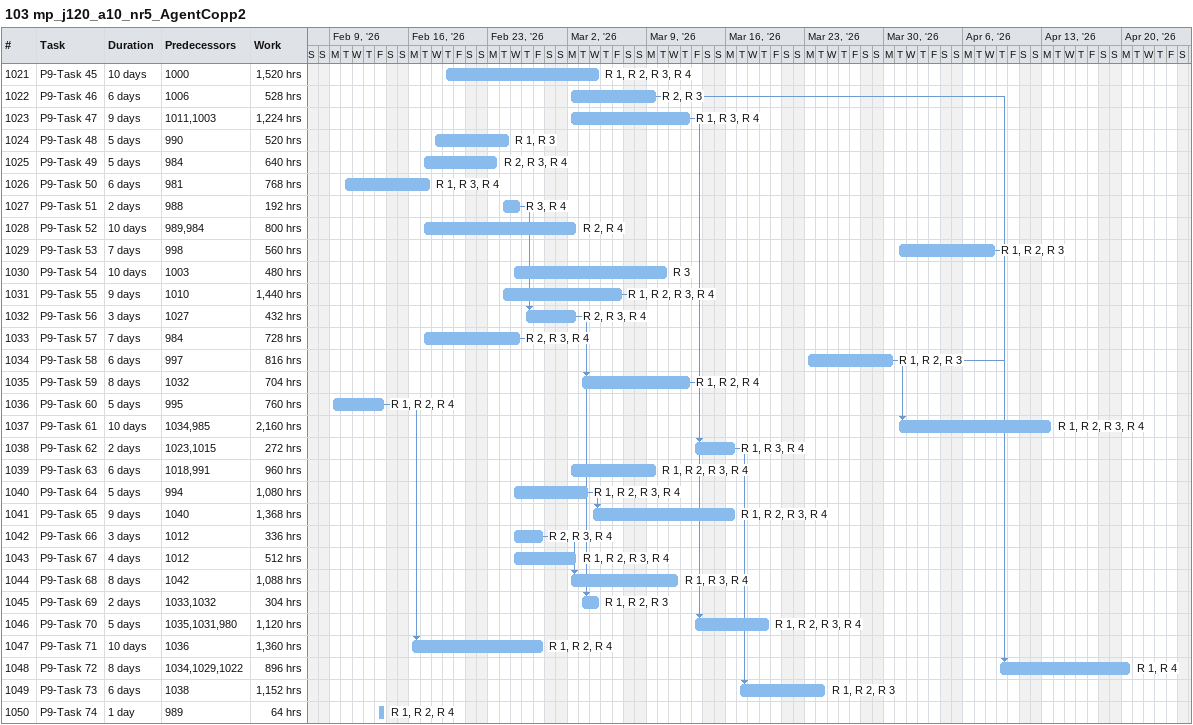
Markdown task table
103 mp_j120_a10_nr5_AgentCopp2

| ID | Task | Duration | Start | Finish | Predecessors | Resources | Work (h) |
|---|---|---|---|---|---|---|---|
| 1021 | P9-Task 45 | 10d | 2026-02-19 | 2026-03-04 | 1000 | R 1, R 2, R 3, R 4 | 1520 |
| 1022 | P9-Task 46 | 6d | 2026-03-02 | 2026-03-09 | 1006 | R 2, R 3 | 528 |
| 1023 | P9-Task 47 | 9d | 2026-03-02 | 2026-03-12 | 1011, 1003 | R 1, R 3, R 4 | 1224 |
| 1024 | P9-Task 48 | 5d | 2026-02-18 | 2026-02-24 | 990 | R 1, R 3 | 520 |
| 1025 | P9-Task 49 | 5d | 2026-02-17 | 2026-02-23 | 984 | R 2, R 3, R 4 | 640 |
| 1026 | P9-Task 50 | 6d | 2026-02-10 | 2026-02-17 | 981 | R 1, R 3, R 4 | 768 |
| 1027 | P9-Task 51 | 2d | 2026-02-24 | 2026-02-25 | 988 | R 3, R 4 | 192 |
| 1028 | P9-Task 52 | 10d | 2026-02-17 | 2026-03-02 | 989, 984 | R 2, R 4 | 800 |
| 1029 | P9-Task 53 | 7d | 2026-03-31 | 2026-04-08 | 998 | R 1, R 2, R 3 | 560 |
| 1030 | P9-Task 54 | 10d | 2026-02-25 | 2026-03-10 | 1003 | R 3 | 480 |
| 1031 | P9-Task 55 | 9d | 2026-02-24 | 2026-03-06 | 1010 | R 1, R 2, R 3, R 4 | 1440 |
| 1032 | P9-Task 56 | 3d | 2026-02-26 | 2026-03-02 | 1027 | R 2, R 3, R 4 | 432 |
| 1033 | P9-Task 57 | 7d | 2026-02-17 | 2026-02-25 | 984 | R 2, R 3, R 4 | 728 |
| 1034 | P9-Task 58 | 6d | 2026-03-23 | 2026-03-30 | 997 | R 1, R 2, R 3 | 816 |
| 1035 | P9-Task 59 | 8d | 2026-03-03 | 2026-03-12 | 1032 | R 1, R 2, R 4 | 704 |
| 1036 | P9-Task 60 | 5d | 2026-02-09 | 2026-02-13 | 995 | R 1, R 2, R 4 | 760 |
| 1037 | P9-Task 61 | 10d | 2026-03-31 | 2026-04-13 | 1034, 985 | R 1, R 2, R 3, R 4 | 2160 |
| 1038 | P9-Task 62 | 2d | 2026-03-13 | 2026-03-16 | 1023, 1015 | R 1, R 3, R 4 | 272 |
| 1039 | P9-Task 63 | 6d | 2026-03-02 | 2026-03-09 | 1018, 991 | R 1, R 2, R 3, R 4 | 960 |
| 1040 | P9-Task 64 | 5d | 2026-02-25 | 2026-03-03 | 994 | R 1, R 2, R 3, R 4 | 1080 |
| 1041 | P9-Task 65 | 9d | 2026-03-04 | 2026-03-16 | 1040 | R 1, R 2, R 3, R 4 | 1368 |
| 1042 | P9-Task 66 | 3d | 2026-02-25 | 2026-02-27 | 1012 | R 2, R 3, R 4 | 336 |
| 1043 | P9-Task 67 | 4d | 2026-02-25 | 2026-03-02 | 1012 | R 1, R 2, R 3, R 4 | 512 |
| 1044 | P9-Task 68 | 8d | 2026-03-02 | 2026-03-11 | 1042 | R 1, R 3, R 4 | 1088 |
| 1045 | P9-Task 69 | 2d | 2026-03-03 | 2026-03-04 | 1033, 1032 | R 1, R 2, R 3 | 304 |
| 1046 | P9-Task 70 | 5d | 2026-03-13 | 2026-03-19 | 1035, 1031, 980 | R 1, R 2, R 3, R 4 | 1120 |
| 1047 | P9-Task 71 | 10d | 2026-02-16 | 2026-02-27 | 1036 | R 1, R 2, R 4 | 1360 |
| 1048 | P9-Task 72 | 8d | 2026-04-09 | 2026-04-20 | 1034, 1029, 1022 | R 1, R 4 | 896 |
| 1049 | P9-Task 73 | 6d | 2026-03-17 | 2026-03-24 | 1038 | R 1, R 2, R 3 | 1152 |
| 1050 | P9-Task 74 | 1d | 2026-02-13 | 2026-02-13 | 989 | R 1, R 2, R 4 | 64 |
